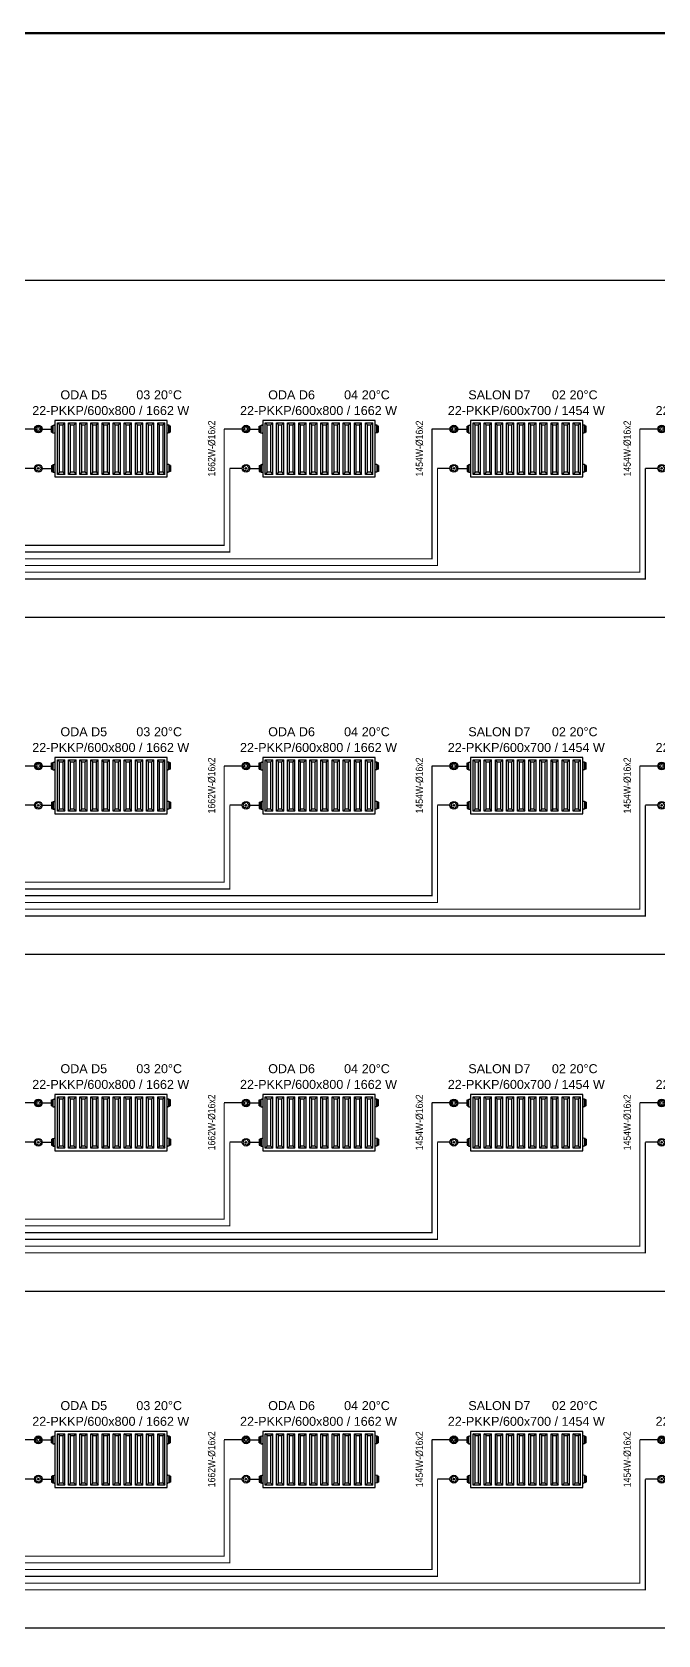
# Model space of a CAD drawing. Header units: centimetres. Extents: x -61 to 10101, y -10955 to 1521.
# Drawn here: x 6150 to 6707, y -3006 to -1579 of the extents above; entities that cross this region are included whole.
import ezdxf
from ezdxf.enums import TextEntityAlignment as Align

# ---------------------------------------------------------------- set-up
doc = ezdxf.new("R2010")
doc.units = ezdxf.units.CM
doc.linetypes.add('DASHED', pattern=[1.524, 1.27, -0.254])
doc.linetypes.add('ISITMA DONUS HATTI', pattern=[1.66, 1.57, -0.02, -0.07])
for name, color, linetype in [('MTY-ISITMA-DONUS-BORU', 30, 'ISITMA DONUS HATTI'), ('MTY-ISITMA-GIDIS-BORU', 10, 'Continuous'), ('MTY-RADYATÖR', 2, 'Continuous'), ('ROTAS-ISITMA-CAP', 41, 'Continuous'), ('ROTAS-ISITMA-DONUS', 30, 'DASHED'), ('ROTAS-ISITMA-GIDIS', 10, 'Continuous'), ('ROTAS-KAT-BANDI', 8, 'Continuous'), ('ROTAS-MASKE', 7, 'Continuous'), ('ROTAS-PAFTA', 7, 'Continuous'), ('ROTAS-RADYATOR', 2, 'Continuous')]:
    doc.layers.add(name, color=color, linetype=linetype)
doc.styles.add('MTYCAPLT', font='arial.ttf', dxfattribs={"width": 0.65, "height": 1})
doc.styles.add('ROTAS', font='arial.ttf')

# ---------------------------------------------------------------- blocks, each defined once
blk = doc.blocks.new('MTY-RADYATOR KOLON')
at = {"layer": 'MTY-ISITMA-DONUS-BORU'}
for p, q in [((11, 22.5), (0, 22.5)), ((17.9, 22.5), (26.3, 22.5))]:
    blk.add_line(p, q, dxfattribs=at)
at = {"layer": 'MTY-ISITMA-GIDIS-BORU'}
for p, q in [((11, 57.5), (-5, 57.5)), ((17.9, 57.5), (26.3, 57.5))]:
    blk.add_line(p, q, dxfattribs=at)
at = {"layer": 'MTY-RADYATÖR', "color": 15}
for p, q in [((11.7, 57.5), (12.5, 57.5)), ((12.3, 58.4), (11.9, 58.5)), ((12.8, 59.1), (12.5, 59.4)), ((13.4, 60), (13.6, 59.6)), ((14.5, 60.2), (14.5, 59.4)), ((15.5, 60), (15.3, 59.6)), ((16.1, 59.1), (16.4, 59.4)), ((17.2, 57.5), (16.4, 57.5)), ((16.6, 58.4), (17, 58.5)), ((26.3, 60.2), (27.2, 60.2)), ((26.3, 58.8), (26.3, 60.2)), ((26.3, 58.8), (27.2, 58.8)), ((26.3, 56.2), (26.3, 58.8)), ((27.2, 60.2), (27.2, 60.7)), ((27.2, 60.7), (27.8, 60.7)), ((27.2, 58.8), (27.2, 60.2)), ((27.2, 56.2), (27.2, 58.8)), ((27.8, 60.9), (28.8, 61)), ((27.8, 60.7), (27.8, 60.9)), ((27.8, 54.3), (27.8, 60.7)), ((31.6, 17.2), (31.6, 63)), ((31.6, 63), (38.2, 63)), ((33.4, 61.3), (31.6, 63)), ((33.4, 19), (33.4, 61.3)), ((33.4, 61.3), (36.5, 61.3)), ((36.5, 61.3), (38.2, 63)), ((36.5, 19), (36.5, 61.3)), ((38.2, 17.2), (38.2, 63)), ((41.5, 17.2), (41.5, 63)), ((43.3, 61.3), (41.5, 63)), ((41.5, 63), (48.1, 63)), ((43.3, 19), (43.3, 61.3)), ((43.3, 61.3), (46.4, 61.3)), ((46.4, 61.3), (48.1, 63)), ((46.4, 19), (46.4, 61.3)), ((48.1, 17.2), (48.1, 63)), ((51.5, 17.2), (51.5, 63)), ((53.2, 61.3), (51.5, 63)), ((51.5, 63), (58, 63)), ((53.2, 19), (53.2, 61.3)), ((53.2, 61.3), (56.3, 61.3)), ((56.3, 61.3), (58, 63)), ((56.3, 19), (56.3, 61.3)), ((58, 17.2), (58, 63)), ((61.4, 17.2), (61.4, 63)), ((61.4, 63), (67.9, 63)), ((63.1, 61.3), (61.4, 63)), ((63.1, 19), (63.1, 61.3)), ((63.1, 61.3), (66.2, 61.3)), ((66.2, 61.3), (67.9, 63)), ((66.2, 19), (66.2, 61.3)), ((67.9, 17.2), (67.9, 63)), ((71.3, 17.2), (71.3, 63)), ((71.3, 63), (77.8, 63)), ((73, 61.3), (71.3, 63)), ((73, 19), (73, 61.3)), ((73, 61.3), (76.1, 61.3)), ((76.1, 61.3), (77.8, 63)), ((76.1, 19), (76.1, 61.3)), ((77.8, 17.2), (77.8, 63)), ((81.2, 17.2), (81.2, 63)), ((81.2, 63), (87.7, 63)), ((82.9, 61.3), (81.2, 63)), ((82.9, 19), (82.9, 61.3)), ((82.9, 61.3), (86, 61.3)), ((86, 61.3), (87.7, 63)), ((86, 19), (86, 61.3)), ((87.7, 17.2), (87.7, 63)), ((91.1, 17.2), (91.1, 63)), ((91.1, 63), (97.6, 63)), ((92.8, 61.3), (91.1, 63)), ((92.8, 19), (92.8, 61.3)), ((92.8, 61.3), (95.9, 61.3)), ((95.9, 61.3), (97.6, 63)), ((95.9, 19), (95.9, 61.3)), ((97.6, 17.2), (97.6, 63)), ((101, 17.2), (101, 63)), ((101, 63), (107.5, 63)), ((102.7, 61.3), (101, 63)), ((102.7, 19), (102.7, 61.3)), ((102.7, 61.3), (105.8, 61.3)), ((105.8, 61.3), (107.5, 63)), ((105.8, 19), (105.8, 61.3)), ((107.5, 17.2), (107.5, 63)), ((110.9, 17.2), (110.9, 63)), ((110.9, 63), (117.4, 63)), ((112.6, 61.3), (110.9, 63)), ((112.6, 19), (112.6, 61.3)), ((112.6, 61.3), (115.7, 61.3)), ((115.7, 61.3), (117.4, 63)), ((115.7, 19), (115.7, 61.3)), ((117.4, 17.2), (117.4, 63)), ((120.8, 17.2), (120.8, 63)), ((120.8, 63), (127.3, 63)), ((122.5, 61.3), (120.8, 63)), ((122.5, 19), (122.5, 61.3)), ((122.5, 61.3), (125.6, 61.3)), ((125.6, 61.3), (127.3, 63)), ((125.6, 19), (125.6, 61.3)), ((127.3, 17.2), (127.3, 63)), ((130.8, 60.9), (129.8, 61)), ((130.8, 60.7), (130.8, 60.9)), ((130.8, 54.3), (130.8, 60.7)), ((131.4, 60.7), (130.8, 60.7)), ((131.4, 60.2), (131.4, 60.7)), ((132.3, 60.2), (131.4, 60.2)), ((131.4, 58.8), (131.4, 60.2)), ((132.3, 58.8), (131.4, 58.8)), ((131.4, 56.2), (131.4, 58.8)), ((132.3, 58.8), (132.3, 60.2)), ((132.3, 56.2), (132.3, 58.8)), ((12.3, 56.6), (11.9, 56.5)), ((12.8, 55.9), (12.5, 55.6)), ((13.4, 55), (13.6, 55.4)), ((14.5, 54.8), (14.5, 55.6)), ((15.5, 55), (15.3, 55.4)), ((16.1, 55.9), (16.4, 55.6)), ((16.6, 56.6), (17, 56.5)), ((26.3, 56.2), (27.2, 56.2)), ((26.3, 54.8), (26.3, 56.2)), ((26.3, 54.8), (27.2, 54.8)), ((27.2, 54.8), (27.2, 56.2)), ((27.2, 54.3), (27.2, 54.8)), ((27.2, 54.3), (27.8, 54.3)), ((27.8, 54.1), (27.8, 54.3)), ((27.8, 54.1), (28.8, 54)), ((130.8, 54.1), (129.8, 54)), ((131.4, 54.3), (130.8, 54.3)), ((130.8, 54.1), (130.8, 54.3)), ((132.3, 56.2), (131.4, 56.2)), ((131.4, 54.8), (131.4, 56.2)), ((132.3, 54.8), (131.4, 54.8)), ((131.4, 54.3), (131.4, 54.8)), ((132.3, 54.8), (132.3, 56.2)), ((15.2, 22.5), (13.8, 22.5)), ((26.3, 25.2), (27.2, 25.2)), ((26.3, 25.2), (26.3, 23.8)), ((26.3, 23.8), (27.2, 23.8)), ((26.3, 23.8), (26.3, 21.2)), ((26.3, 21.2), (27.2, 21.2)), ((26.3, 21.2), (26.3, 19.8)), ((26.3, 19.8), (27.2, 19.8)), ((27.2, 25.7), (27.8, 25.7)), ((27.2, 25.7), (27.2, 25.2)), ((27.2, 25.2), (27.2, 23.8)), ((27.2, 23.8), (27.2, 21.2)), ((27.2, 21.2), (27.2, 19.8)), ((27.2, 19.8), (27.2, 19.3)), ((27.2, 19.3), (27.8, 19.3)), ((27.8, 25.9), (28.8, 26)), ((27.8, 25.9), (27.8, 25.7)), ((27.8, 25.7), (27.8, 19.3)), ((27.8, 19.3), (27.8, 19.1)), ((27.8, 19.1), (28.8, 19)), ((33.4, 19), (31.6, 17.2)), ((38.2, 17.2), (31.6, 17.2)), ((36.5, 19), (33.4, 19)), ((36.5, 19), (38.2, 17.2)), ((43.3, 19), (41.5, 17.2)), ((48.1, 17.2), (41.5, 17.2)), ((46.4, 19), (43.3, 19)), ((46.4, 19), (48.1, 17.2)), ((53.2, 19), (51.5, 17.2)), ((58, 17.2), (51.5, 17.2)), ((56.3, 19), (53.2, 19)), ((56.3, 19), (58, 17.2)), ((63.1, 19), (61.4, 17.2)), ((67.9, 17.2), (61.4, 17.2)), ((66.2, 19), (63.1, 19)), ((66.2, 19), (67.9, 17.2)), ((73, 19), (71.3, 17.2)), ((77.8, 17.2), (71.3, 17.2)), ((76.1, 19), (73, 19)), ((76.1, 19), (77.8, 17.2)), ((82.9, 19), (81.2, 17.2)), ((87.7, 17.2), (81.2, 17.2)), ((86, 19), (82.9, 19)), ((86, 19), (87.7, 17.2)), ((92.8, 19), (91.1, 17.2)), ((97.6, 17.2), (91.1, 17.2)), ((95.9, 19), (92.8, 19)), ((95.9, 19), (97.6, 17.2)), ((102.7, 19), (101, 17.2)), ((107.5, 17.2), (101, 17.2)), ((105.8, 19), (102.7, 19)), ((105.8, 19), (107.5, 17.2)), ((112.6, 19), (110.9, 17.2)), ((117.4, 17.2), (110.9, 17.2)), ((115.7, 19), (112.6, 19)), ((115.7, 19), (117.4, 17.2)), ((122.5, 19), (120.8, 17.2)), ((127.3, 17.2), (120.8, 17.2)), ((125.6, 19), (122.5, 19)), ((125.6, 19), (127.3, 17.2)), ((130.8, 25.9), (129.8, 26)), ((130.8, 19.1), (129.8, 19)), ((130.8, 25.9), (130.8, 25.7)), ((130.8, 25.7), (130.8, 19.3)), ((131.4, 25.7), (130.8, 25.7)), ((130.8, 19.3), (130.8, 19.1)), ((131.4, 19.3), (130.8, 19.3)), ((131.4, 25.7), (131.4, 25.2)), ((132.3, 25.2), (131.4, 25.2)), ((131.4, 25.2), (131.4, 23.8)), ((132.3, 23.8), (131.4, 23.8)), ((131.4, 23.8), (131.4, 21.2)), ((132.3, 21.2), (131.4, 21.2)), ((131.4, 21.2), (131.4, 19.8)), ((132.3, 19.8), (131.4, 19.8)), ((131.4, 19.8), (131.4, 19.3)), ((132.3, 25.2), (132.3, 23.8)), ((132.3, 23.8), (132.3, 21.2)), ((132.3, 21.2), (132.3, 19.8))]:
    blk.add_line(p, q, dxfattribs=at)
blk.add_lwpolyline([(129.3, 65), (29.3, 65), (29.3, 15), (129.3, 15)], close=True, dxfattribs=at)
for centre, radius in [((14.5, 57.5), 3.45), ((14.5, 57.5), 2.72), ((14.5, 57.5), 1.41), ((14.5, 22.5), 3.45), ((14.5, 22.5), 0.697)]:
    blk.add_circle(centre, radius, dxfattribs=at)
for centre, radius, start, end in [((28.7, 61.6), 0.575, 274, 350), ((129.8, 61.6), 0.575, 190, 266), ((28.7, 53.4), 0.575, 10, 86), ((129.8, 53.4), 0.575, 94, 170), ((12.6, 23.9), 0.622, 108, 180), ((10.3, 22.5), 2.15, 320.2532, 39.7468), ((12.6, 21.1), 0.622, 180, 252), ((12.5, 28.5), 4.01, 267.9571, 308.0429), ((13.1, 18.2), 2.44, 37.6114, 106.3886), ((15.2, 24.7), 0.622, 36, 108), ((15.2, 20.3), 0.622, 252, 324), ((18.5, 25.4), 2.8, 186.5365, 245.4635), ((18.3, 19.7), 2.6, 112.1116, 175.8884), ((16.8, 22.5), 0.622, 324, 36), ((28.7, 26.6), 0.575, 274, 350), ((28.7, 18.4), 0.575, 10, 86), ((129.8, 26.6), 0.575, 190, 266), ((129.8, 18.4), 0.575, 94, 170)]:
    blk.add_arc(centre, radius, start, end, dxfattribs=at)
at = {"layer": 'MTY-RADYATÖR', "color": 2, "style": 'MTYCAPLT', "width": 0.65}
for tag, p, height in [('MAHAL_001', (63.5, 86), 10), ('RAD_001', (69.6, 72.5), 10), ('NO_001', (33.9, 42.2), 15), ('DERECE_001', (86.3, 32.4), 10)]:
    blk.add_attdef(tag, p, '', height=height, dxfattribs=at)

msp = doc.modelspace()

# ---------------------------------------------------------------- linework, layer by layer
at = {"layer": 'ROTAS-ISITMA-DONUS', "ltscale": 12, "const_width": 1}
for points in [[(5204, -1965), (5204, -2066), (6696, -2066), (6696, -1967.5)], [(5218, -1965), (5218, -2054), (6511, -2054), (6511, -1967.5)], [(5232, -1965), (5232, -2042), (6326, -2042), (6326, -1967.5)], [(5204, -2265), (5204, -2366), (6696, -2366), (6696, -2267.5)], [(5218, -2265), (5218, -2354), (6511, -2354), (6511, -2267.5)], [(5232, -2265), (5232, -2342), (6326, -2342), (6326, -2267.5)], [(5204, -2565), (5204, -2666), (6696, -2666), (6696, -2567.5)], [(5218, -2565), (5218, -2654), (6511, -2654), (6511, -2567.5)], [(5232, -2565), (5232, -2642), (6326, -2642), (6326, -2567.5)], [(5204, -2865), (5204, -2966), (6696, -2966), (6696, -2867.5)], [(5218, -2865), (5218, -2954), (6511, -2954), (6511, -2867.5)], [(5232, -2865), (5232, -2942), (6326, -2942), (6326, -2867.5)]]:
    msp.add_lwpolyline(points, dxfattribs=at)
at = {"layer": 'ROTAS-ISITMA-GIDIS', "const_width": 1}
for points in [[(5210, -1965), (5210, -2060), (6691, -2060), (6691, -1932.5)], [(5224, -1965), (5224, -2048), (6506, -2048), (6506, -1932.5)], [(5238, -1965), (5238, -2036), (6321, -2036), (6321, -1932.5)], [(5210, -2265), (5210, -2360), (6691, -2360), (6691, -2232.5)], [(5224, -2265), (5224, -2348), (6506, -2348), (6506, -2232.5)], [(5238, -2265), (5238, -2336), (6321, -2336), (6321, -2232.5)], [(5210, -2565), (5210, -2660), (6691, -2660), (6691, -2532.5)], [(5224, -2565), (5224, -2648), (6506, -2648), (6506, -2532.5)], [(5238, -2565), (5238, -2636), (6321, -2636), (6321, -2532.5)], [(5210, -2865), (5210, -2960), (6691, -2960), (6691, -2832.5)], [(5224, -2865), (5224, -2948), (6506, -2948), (6506, -2832.5)], [(5238, -2865), (5238, -2936), (6321, -2936), (6321, -2832.5)]]:
    msp.add_lwpolyline(points, dxfattribs=at)
at = {"layer": 'ROTAS-KAT-BANDI'}
for points in [[(2000, -1800), (7400, -1800)], [(2000, -2100), (7400, -2100)], [(2000, -2400), (7400, -2400)], [(2000, -2700), (7400, -2700)], [(2000, -3000), (7400, -3000)]]:
    msp.add_lwpolyline(points, dxfattribs=at)

# ---------------------------------------------------------------- block references
at = {"layer": 'ROTAS-RADYATOR'}
ref = msp.add_blockref('MTY-RADYATOR KOLON', (6696, -1990), dxfattribs=at)
ref.add_attrib('RAD_001', '22-PKKP/600x700 / 1454 W', dxfattribs={"layer": 'MTY-RADYATÖR', "color": 2, "height": 8, "style": 'MTYCAPLT'}).set_placement((6775, -1916), align=Align.MIDDLE_CENTER)
ref.add_attrib('NO_001', '02', dxfattribs={"layer": 'MTY-RADYATÖR', "color": 2, "height": 8, "style": 'MTYCAPLT'}).set_placement((6804, -1902), align=Align.MIDDLE_CENTER)
ref.add_attrib('DERECE_001', '20°C', dxfattribs={"layer": 'MTY-RADYATÖR', "color": 2, "height": 8, "style": 'MTYCAPLT'}).set_placement((6826, -1902), align=Align.MIDDLE_CENTER)
ref.add_attrib('MAHAL_001', 'SALON D8', dxfattribs={"layer": 'MTY-RADYATÖR', "color": 2, "height": 8, "style": 'MTYCAPLT'}).set_placement((6751, -1902), align=Align.MIDDLE_CENTER)
ref = msp.add_blockref('MTY-RADYATOR KOLON', (6696, -2290), dxfattribs=at)
ref.add_attrib('RAD_001', '22-PKKP/600x700 / 1454 W', dxfattribs={"layer": 'MTY-RADYATÖR', "color": 2, "height": 8, "style": 'MTYCAPLT'}).set_placement((6775, -2216), align=Align.MIDDLE_CENTER)
ref.add_attrib('NO_001', '02', dxfattribs={"layer": 'MTY-RADYATÖR', "color": 2, "height": 8, "style": 'MTYCAPLT'}).set_placement((6804, -2202), align=Align.MIDDLE_CENTER)
ref.add_attrib('DERECE_001', '20°C', dxfattribs={"layer": 'MTY-RADYATÖR', "color": 2, "height": 8, "style": 'MTYCAPLT'}).set_placement((6826, -2202), align=Align.MIDDLE_CENTER)
ref.add_attrib('MAHAL_001', 'SALON D8', dxfattribs={"layer": 'MTY-RADYATÖR', "color": 2, "height": 8, "style": 'MTYCAPLT'}).set_placement((6751, -2202), align=Align.MIDDLE_CENTER)
ref = msp.add_blockref('MTY-RADYATOR KOLON', (6696, -2590), dxfattribs=at)
ref.add_attrib('RAD_001', '22-PKKP/600x700 / 1454 W', dxfattribs={"layer": 'MTY-RADYATÖR', "color": 2, "height": 8, "style": 'MTYCAPLT'}).set_placement((6775, -2516), align=Align.MIDDLE_CENTER)
ref.add_attrib('NO_001', '02', dxfattribs={"layer": 'MTY-RADYATÖR', "color": 2, "height": 8, "style": 'MTYCAPLT'}).set_placement((6804, -2502), align=Align.MIDDLE_CENTER)
ref.add_attrib('DERECE_001', '20°C', dxfattribs={"layer": 'MTY-RADYATÖR', "color": 2, "height": 8, "style": 'MTYCAPLT'}).set_placement((6826, -2502), align=Align.MIDDLE_CENTER)
ref.add_attrib('MAHAL_001', 'SALON D8', dxfattribs={"layer": 'MTY-RADYATÖR', "color": 2, "height": 8, "style": 'MTYCAPLT'}).set_placement((6751, -2502), align=Align.MIDDLE_CENTER)
ref = msp.add_blockref('MTY-RADYATOR KOLON', (6696, -2890), dxfattribs=at)
ref.add_attrib('RAD_001', '22-PKKP/600x700 / 1454 W', dxfattribs={"layer": 'MTY-RADYATÖR', "color": 2, "height": 8, "style": 'MTYCAPLT'}).set_placement((6775, -2816), align=Align.MIDDLE_CENTER)
ref.add_attrib('NO_001', '02', dxfattribs={"layer": 'MTY-RADYATÖR', "color": 2, "height": 8, "style": 'MTYCAPLT'}).set_placement((6804, -2802), align=Align.MIDDLE_CENTER)
ref.add_attrib('DERECE_001', '20°C', dxfattribs={"layer": 'MTY-RADYATÖR', "color": 2, "height": 8, "style": 'MTYCAPLT'}).set_placement((6826, -2802), align=Align.MIDDLE_CENTER)
ref.add_attrib('MAHAL_001', 'SALON D8', dxfattribs={"layer": 'MTY-RADYATÖR', "color": 2, "height": 8, "style": 'MTYCAPLT'}).set_placement((6751, -2802), align=Align.MIDDLE_CENTER)

# ---------------------------------------------------------------- wipeouts: each hides what was drawn before it
for points in [[(6158.4, -1922), (6277.6, -1922), (6277.6, -1910), (6158.4, -1910)], [(6343.4, -1922), (6462.6, -1922), (6462.6, -1910), (6343.4, -1910)], [(6528.4, -1922), (6647.6, -1922), (6647.6, -1910), (6528.4, -1910)], [(6158.4, -2222), (6277.6, -2222), (6277.6, -2210), (6158.4, -2210)], [(6343.4, -2222), (6462.6, -2222), (6462.6, -2210), (6343.4, -2210)], [(6528.4, -2222), (6647.6, -2222), (6647.6, -2210), (6528.4, -2210)], [(6158.4, -2522), (6277.6, -2522), (6277.6, -2510), (6158.4, -2510)], [(6343.4, -2522), (6462.6, -2522), (6462.6, -2510), (6343.4, -2510)], [(6528.4, -2522), (6647.6, -2522), (6647.6, -2510), (6528.4, -2510)], [(6158.4, -2822), (6277.6, -2822), (6277.6, -2810), (6158.4, -2810)], [(6343.4, -2822), (6462.6, -2822), (6462.6, -2810), (6343.4, -2810)], [(6528.4, -2822), (6647.6, -2822), (6647.6, -2810), (6528.4, -2810)]]:
    msp.add_wipeout(points).dxf.layer = 'ROTAS-MASKE'

# ---------------------------------------------------------------- next in the draw order: wipeouts: each hides what was drawn before it
for points in [[(6177.6, -1908), (6210.4, -1908), (6210.4, -1896), (6177.6, -1896)], [(6240.2, -1908), (6253.8, -1908), (6253.8, -1896), (6240.2, -1896)], [(6362.6, -1908), (6395.4, -1908), (6395.4, -1896), (6362.6, -1896)], [(6425.2, -1908), (6438.8, -1908), (6438.8, -1896), (6425.2, -1896)], [(6542.8, -1908), (6585.2, -1908), (6585.2, -1896), (6542.8, -1896)], [(6610.2, -1908), (6623.8, -1908), (6623.8, -1896), (6610.2, -1896)], [(6686.6, -1971.2), (6686.6, -1931.5), (6676.9, -1931.5), (6676.9, -1971.2)], [(6177.6, -2208), (6210.4, -2208), (6210.4, -2196), (6177.6, -2196)], [(6240.2, -2208), (6253.8, -2208), (6253.8, -2196), (6240.2, -2196)], [(6362.6, -2208), (6395.4, -2208), (6395.4, -2196), (6362.6, -2196)], [(6425.2, -2208), (6438.8, -2208), (6438.8, -2196), (6425.2, -2196)], [(6542.8, -2208), (6585.2, -2208), (6585.2, -2196), (6542.8, -2196)], [(6610.2, -2208), (6623.8, -2208), (6623.8, -2196), (6610.2, -2196)], [(6686.6, -2271.2), (6686.6, -2231.5), (6676.9, -2231.5), (6676.9, -2271.2)], [(6177.6, -2508), (6210.4, -2508), (6210.4, -2496), (6177.6, -2496)], [(6240.2, -2508), (6253.8, -2508), (6253.8, -2496), (6240.2, -2496)], [(6362.6, -2508), (6395.4, -2508), (6395.4, -2496), (6362.6, -2496)], [(6425.2, -2508), (6438.8, -2508), (6438.8, -2496), (6425.2, -2496)], [(6542.8, -2508), (6585.2, -2508), (6585.2, -2496), (6542.8, -2496)], [(6610.2, -2508), (6623.8, -2508), (6623.8, -2496), (6610.2, -2496)], [(6686.6, -2571.2), (6686.6, -2531.5), (6676.9, -2531.5), (6676.9, -2571.2)], [(6177.6, -2808), (6210.4, -2808), (6210.4, -2796), (6177.6, -2796)], [(6240.2, -2808), (6253.8, -2808), (6253.8, -2796), (6240.2, -2796)], [(6362.6, -2808), (6395.4, -2808), (6395.4, -2796), (6362.6, -2796)], [(6425.2, -2808), (6438.8, -2808), (6438.8, -2796), (6425.2, -2796)], [(6542.8, -2808), (6585.2, -2808), (6585.2, -2796), (6542.8, -2796)], [(6610.2, -2808), (6623.8, -2808), (6623.8, -2796), (6610.2, -2796)], [(6686.6, -2871.2), (6686.6, -2831.5), (6676.9, -2831.5), (6676.9, -2871.2)]]:
    msp.add_wipeout(points).dxf.layer = 'ROTAS-MASKE'

# ---------------------------------------------------------------- next in the draw order: texts
at = {"layer": 'ROTAS-ISITMA-CAP', "style": 'ROTAS', "width": 0.85}
for p in [(6685, -1949.8), (6685, -2249.8), (6685, -2549.8), (6685, -2849.8)]:
    msp.add_text('1454W-Ø16x2', height=6.5, rotation=90, dxfattribs=at).set_placement(p, align=Align.BOTTOM_CENTER)

# ---------------------------------------------------------------- next in the draw order: wipeouts: each hides what was drawn before it
for points in [[(6257.4, -1908), (6280.6, -1908), (6280.6, -1896), (6257.4, -1896)], [(6442.4, -1908), (6465.6, -1908), (6465.6, -1896), (6442.4, -1896)], [(6627.4, -1908), (6650.6, -1908), (6650.6, -1896), (6627.4, -1896)], [(6257.4, -2208), (6280.6, -2208), (6280.6, -2196), (6257.4, -2196)], [(6442.4, -2208), (6465.6, -2208), (6465.6, -2196), (6442.4, -2196)], [(6627.4, -2208), (6650.6, -2208), (6650.6, -2196), (6627.4, -2196)], [(6257.4, -2508), (6280.6, -2508), (6280.6, -2496), (6257.4, -2496)], [(6442.4, -2508), (6465.6, -2508), (6465.6, -2496), (6442.4, -2496)], [(6627.4, -2508), (6650.6, -2508), (6650.6, -2496), (6627.4, -2496)], [(6257.4, -2808), (6280.6, -2808), (6280.6, -2796), (6257.4, -2796)], [(6442.4, -2808), (6465.6, -2808), (6465.6, -2796), (6442.4, -2796)], [(6627.4, -2808), (6650.6, -2808), (6650.6, -2796), (6627.4, -2796)]]:
    msp.add_wipeout(points).dxf.layer = 'ROTAS-MASKE'

# ---------------------------------------------------------------- next in the draw order: block references
at = {"layer": 'ROTAS-RADYATOR'}
ref = msp.add_blockref('MTY-RADYATOR KOLON', (6141, -1990), dxfattribs=at)
ref.add_attrib('RAD_001', '22-PKKP/600x800 / 1662 W', dxfattribs={"layer": 'MTY-RADYATÖR', "color": 2, "height": 8, "style": 'MTYCAPLT'}).set_placement((6220, -1916), align=Align.MIDDLE_CENTER)
ref.add_attrib('NO_001', '03', dxfattribs={"layer": 'MTY-RADYATÖR', "color": 2, "height": 8, "style": 'MTYCAPLT'}).set_placement((6249, -1902), align=Align.MIDDLE_CENTER)
ref.add_attrib('DERECE_001', '20°C', dxfattribs={"layer": 'MTY-RADYATÖR', "color": 2, "height": 8, "style": 'MTYCAPLT'}).set_placement((6271, -1902), align=Align.MIDDLE_CENTER)
ref.add_attrib('MAHAL_001', 'ODA D5', dxfattribs={"layer": 'MTY-RADYATÖR', "color": 2, "height": 8, "style": 'MTYCAPLT'}).set_placement((6196, -1902), align=Align.MIDDLE_CENTER)
ref = msp.add_blockref('MTY-RADYATOR KOLON', (6326, -1990), dxfattribs=at)
ref.add_attrib('RAD_001', '22-PKKP/600x800 / 1662 W', dxfattribs={"layer": 'MTY-RADYATÖR', "color": 2, "height": 8, "style": 'MTYCAPLT'}).set_placement((6405, -1916), align=Align.MIDDLE_CENTER)
ref.add_attrib('NO_001', '04', dxfattribs={"layer": 'MTY-RADYATÖR', "color": 2, "height": 8, "style": 'MTYCAPLT'}).set_placement((6434, -1902), align=Align.MIDDLE_CENTER)
ref.add_attrib('DERECE_001', '20°C', dxfattribs={"layer": 'MTY-RADYATÖR', "color": 2, "height": 8, "style": 'MTYCAPLT'}).set_placement((6456, -1902), align=Align.MIDDLE_CENTER)
ref.add_attrib('MAHAL_001', 'ODA D6', dxfattribs={"layer": 'MTY-RADYATÖR', "color": 2, "height": 8, "style": 'MTYCAPLT'}).set_placement((6381, -1902), align=Align.MIDDLE_CENTER)
ref = msp.add_blockref('MTY-RADYATOR KOLON', (6511, -1990), dxfattribs=at)
ref.add_attrib('RAD_001', '22-PKKP/600x700 / 1454 W', dxfattribs={"layer": 'MTY-RADYATÖR', "color": 2, "height": 8, "style": 'MTYCAPLT'}).set_placement((6590, -1916), align=Align.MIDDLE_CENTER)
ref.add_attrib('NO_001', '02', dxfattribs={"layer": 'MTY-RADYATÖR', "color": 2, "height": 8, "style": 'MTYCAPLT'}).set_placement((6619, -1902), align=Align.MIDDLE_CENTER)
ref.add_attrib('DERECE_001', '20°C', dxfattribs={"layer": 'MTY-RADYATÖR', "color": 2, "height": 8, "style": 'MTYCAPLT'}).set_placement((6641, -1902), align=Align.MIDDLE_CENTER)
ref.add_attrib('MAHAL_001', 'SALON D7', dxfattribs={"layer": 'MTY-RADYATÖR', "color": 2, "height": 8, "style": 'MTYCAPLT'}).set_placement((6566, -1902), align=Align.MIDDLE_CENTER)
ref = msp.add_blockref('MTY-RADYATOR KOLON', (6141, -2290), dxfattribs=at)
ref.add_attrib('RAD_001', '22-PKKP/600x800 / 1662 W', dxfattribs={"layer": 'MTY-RADYATÖR', "color": 2, "height": 8, "style": 'MTYCAPLT'}).set_placement((6220, -2216), align=Align.MIDDLE_CENTER)
ref.add_attrib('NO_001', '03', dxfattribs={"layer": 'MTY-RADYATÖR', "color": 2, "height": 8, "style": 'MTYCAPLT'}).set_placement((6249, -2202), align=Align.MIDDLE_CENTER)
ref.add_attrib('DERECE_001', '20°C', dxfattribs={"layer": 'MTY-RADYATÖR', "color": 2, "height": 8, "style": 'MTYCAPLT'}).set_placement((6271, -2202), align=Align.MIDDLE_CENTER)
ref.add_attrib('MAHAL_001', 'ODA D5', dxfattribs={"layer": 'MTY-RADYATÖR', "color": 2, "height": 8, "style": 'MTYCAPLT'}).set_placement((6196, -2202), align=Align.MIDDLE_CENTER)
ref = msp.add_blockref('MTY-RADYATOR KOLON', (6326, -2290), dxfattribs=at)
ref.add_attrib('RAD_001', '22-PKKP/600x800 / 1662 W', dxfattribs={"layer": 'MTY-RADYATÖR', "color": 2, "height": 8, "style": 'MTYCAPLT'}).set_placement((6405, -2216), align=Align.MIDDLE_CENTER)
ref.add_attrib('NO_001', '04', dxfattribs={"layer": 'MTY-RADYATÖR', "color": 2, "height": 8, "style": 'MTYCAPLT'}).set_placement((6434, -2202), align=Align.MIDDLE_CENTER)
ref.add_attrib('DERECE_001', '20°C', dxfattribs={"layer": 'MTY-RADYATÖR', "color": 2, "height": 8, "style": 'MTYCAPLT'}).set_placement((6456, -2202), align=Align.MIDDLE_CENTER)
ref.add_attrib('MAHAL_001', 'ODA D6', dxfattribs={"layer": 'MTY-RADYATÖR', "color": 2, "height": 8, "style": 'MTYCAPLT'}).set_placement((6381, -2202), align=Align.MIDDLE_CENTER)
ref = msp.add_blockref('MTY-RADYATOR KOLON', (6511, -2290), dxfattribs=at)
ref.add_attrib('RAD_001', '22-PKKP/600x700 / 1454 W', dxfattribs={"layer": 'MTY-RADYATÖR', "color": 2, "height": 8, "style": 'MTYCAPLT'}).set_placement((6590, -2216), align=Align.MIDDLE_CENTER)
ref.add_attrib('NO_001', '02', dxfattribs={"layer": 'MTY-RADYATÖR', "color": 2, "height": 8, "style": 'MTYCAPLT'}).set_placement((6619, -2202), align=Align.MIDDLE_CENTER)
ref.add_attrib('DERECE_001', '20°C', dxfattribs={"layer": 'MTY-RADYATÖR', "color": 2, "height": 8, "style": 'MTYCAPLT'}).set_placement((6641, -2202), align=Align.MIDDLE_CENTER)
ref.add_attrib('MAHAL_001', 'SALON D7', dxfattribs={"layer": 'MTY-RADYATÖR', "color": 2, "height": 8, "style": 'MTYCAPLT'}).set_placement((6566, -2202), align=Align.MIDDLE_CENTER)
ref = msp.add_blockref('MTY-RADYATOR KOLON', (6141, -2590), dxfattribs=at)
ref.add_attrib('RAD_001', '22-PKKP/600x800 / 1662 W', dxfattribs={"layer": 'MTY-RADYATÖR', "color": 2, "height": 8, "style": 'MTYCAPLT'}).set_placement((6220, -2516), align=Align.MIDDLE_CENTER)
ref.add_attrib('NO_001', '03', dxfattribs={"layer": 'MTY-RADYATÖR', "color": 2, "height": 8, "style": 'MTYCAPLT'}).set_placement((6249, -2502), align=Align.MIDDLE_CENTER)
ref.add_attrib('DERECE_001', '20°C', dxfattribs={"layer": 'MTY-RADYATÖR', "color": 2, "height": 8, "style": 'MTYCAPLT'}).set_placement((6271, -2502), align=Align.MIDDLE_CENTER)
ref.add_attrib('MAHAL_001', 'ODA D5', dxfattribs={"layer": 'MTY-RADYATÖR', "color": 2, "height": 8, "style": 'MTYCAPLT'}).set_placement((6196, -2502), align=Align.MIDDLE_CENTER)
ref = msp.add_blockref('MTY-RADYATOR KOLON', (6326, -2590), dxfattribs=at)
ref.add_attrib('RAD_001', '22-PKKP/600x800 / 1662 W', dxfattribs={"layer": 'MTY-RADYATÖR', "color": 2, "height": 8, "style": 'MTYCAPLT'}).set_placement((6405, -2516), align=Align.MIDDLE_CENTER)
ref.add_attrib('NO_001', '04', dxfattribs={"layer": 'MTY-RADYATÖR', "color": 2, "height": 8, "style": 'MTYCAPLT'}).set_placement((6434, -2502), align=Align.MIDDLE_CENTER)
ref.add_attrib('DERECE_001', '20°C', dxfattribs={"layer": 'MTY-RADYATÖR', "color": 2, "height": 8, "style": 'MTYCAPLT'}).set_placement((6456, -2502), align=Align.MIDDLE_CENTER)
ref.add_attrib('MAHAL_001', 'ODA D6', dxfattribs={"layer": 'MTY-RADYATÖR', "color": 2, "height": 8, "style": 'MTYCAPLT'}).set_placement((6381, -2502), align=Align.MIDDLE_CENTER)
ref = msp.add_blockref('MTY-RADYATOR KOLON', (6511, -2590), dxfattribs=at)
ref.add_attrib('RAD_001', '22-PKKP/600x700 / 1454 W', dxfattribs={"layer": 'MTY-RADYATÖR', "color": 2, "height": 8, "style": 'MTYCAPLT'}).set_placement((6590, -2516), align=Align.MIDDLE_CENTER)
ref.add_attrib('NO_001', '02', dxfattribs={"layer": 'MTY-RADYATÖR', "color": 2, "height": 8, "style": 'MTYCAPLT'}).set_placement((6619, -2502), align=Align.MIDDLE_CENTER)
ref.add_attrib('DERECE_001', '20°C', dxfattribs={"layer": 'MTY-RADYATÖR', "color": 2, "height": 8, "style": 'MTYCAPLT'}).set_placement((6641, -2502), align=Align.MIDDLE_CENTER)
ref.add_attrib('MAHAL_001', 'SALON D7', dxfattribs={"layer": 'MTY-RADYATÖR', "color": 2, "height": 8, "style": 'MTYCAPLT'}).set_placement((6566, -2502), align=Align.MIDDLE_CENTER)
ref = msp.add_blockref('MTY-RADYATOR KOLON', (6141, -2890), dxfattribs=at)
ref.add_attrib('RAD_001', '22-PKKP/600x800 / 1662 W', dxfattribs={"layer": 'MTY-RADYATÖR', "color": 2, "height": 8, "style": 'MTYCAPLT'}).set_placement((6220, -2816), align=Align.MIDDLE_CENTER)
ref.add_attrib('NO_001', '03', dxfattribs={"layer": 'MTY-RADYATÖR', "color": 2, "height": 8, "style": 'MTYCAPLT'}).set_placement((6249, -2802), align=Align.MIDDLE_CENTER)
ref.add_attrib('DERECE_001', '20°C', dxfattribs={"layer": 'MTY-RADYATÖR', "color": 2, "height": 8, "style": 'MTYCAPLT'}).set_placement((6271, -2802), align=Align.MIDDLE_CENTER)
ref.add_attrib('MAHAL_001', 'ODA D5', dxfattribs={"layer": 'MTY-RADYATÖR', "color": 2, "height": 8, "style": 'MTYCAPLT'}).set_placement((6196, -2802), align=Align.MIDDLE_CENTER)
ref = msp.add_blockref('MTY-RADYATOR KOLON', (6326, -2890), dxfattribs=at)
ref.add_attrib('RAD_001', '22-PKKP/600x800 / 1662 W', dxfattribs={"layer": 'MTY-RADYATÖR', "color": 2, "height": 8, "style": 'MTYCAPLT'}).set_placement((6405, -2816), align=Align.MIDDLE_CENTER)
ref.add_attrib('NO_001', '04', dxfattribs={"layer": 'MTY-RADYATÖR', "color": 2, "height": 8, "style": 'MTYCAPLT'}).set_placement((6434, -2802), align=Align.MIDDLE_CENTER)
ref.add_attrib('DERECE_001', '20°C', dxfattribs={"layer": 'MTY-RADYATÖR', "color": 2, "height": 8, "style": 'MTYCAPLT'}).set_placement((6456, -2802), align=Align.MIDDLE_CENTER)
ref.add_attrib('MAHAL_001', 'ODA D6', dxfattribs={"layer": 'MTY-RADYATÖR', "color": 2, "height": 8, "style": 'MTYCAPLT'}).set_placement((6381, -2802), align=Align.MIDDLE_CENTER)
ref = msp.add_blockref('MTY-RADYATOR KOLON', (6511, -2890), dxfattribs=at)
ref.add_attrib('RAD_001', '22-PKKP/600x700 / 1454 W', dxfattribs={"layer": 'MTY-RADYATÖR', "color": 2, "height": 8, "style": 'MTYCAPLT'}).set_placement((6590, -2816), align=Align.MIDDLE_CENTER)
ref.add_attrib('NO_001', '02', dxfattribs={"layer": 'MTY-RADYATÖR', "color": 2, "height": 8, "style": 'MTYCAPLT'}).set_placement((6619, -2802), align=Align.MIDDLE_CENTER)
ref.add_attrib('DERECE_001', '20°C', dxfattribs={"layer": 'MTY-RADYATÖR', "color": 2, "height": 8, "style": 'MTYCAPLT'}).set_placement((6641, -2802), align=Align.MIDDLE_CENTER)
ref.add_attrib('MAHAL_001', 'SALON D7', dxfattribs={"layer": 'MTY-RADYATÖR', "color": 2, "height": 8, "style": 'MTYCAPLT'}).set_placement((6566, -2802), align=Align.MIDDLE_CENTER)

# ---------------------------------------------------------------- next in the draw order: wipeouts: each hides what was drawn before it
for points in [[(6316.6, -1971.2), (6316.6, -1931.5), (6306.9, -1931.5), (6306.9, -1971.2)], [(6501.6, -1971.2), (6501.6, -1931.5), (6491.9, -1931.5), (6491.9, -1971.2)], [(6316.6, -2271.2), (6316.6, -2231.5), (6306.9, -2231.5), (6306.9, -2271.2)], [(6501.6, -2271.2), (6501.6, -2231.5), (6491.9, -2231.5), (6491.9, -2271.2)], [(6316.6, -2571.2), (6316.6, -2531.5), (6306.9, -2531.5), (6306.9, -2571.2)], [(6501.6, -2571.2), (6501.6, -2531.5), (6491.9, -2531.5), (6491.9, -2571.2)], [(6316.6, -2871.2), (6316.6, -2831.5), (6306.9, -2831.5), (6306.9, -2871.2)], [(6501.6, -2871.2), (6501.6, -2831.5), (6491.9, -2831.5), (6491.9, -2871.2)]]:
    msp.add_wipeout(points).dxf.layer = 'ROTAS-MASKE'

# ---------------------------------------------------------------- next in the draw order: linework, layer by layer
at = {"layer": 'ROTAS-PAFTA', "const_width": 2}
msp.add_lwpolyline([(1940, -4460), (10000, -4460), (10000, -1580), (1940, -1580)], close=True, dxfattribs=at)

# ---------------------------------------------------------------- next in the draw order: texts
at = {"layer": 'ROTAS-ISITMA-CAP', "style": 'ROTAS', "width": 0.85}
for s, p in [('1662W-Ø16x2', (6315, -1949.8)), ('1454W-Ø16x2', (6500, -1949.8)), ('1662W-Ø16x2', (6315, -2249.8)), ('1454W-Ø16x2', (6500, -2249.8)), ('1662W-Ø16x2', (6315, -2549.8)), ('1454W-Ø16x2', (6500, -2549.8)), ('1662W-Ø16x2', (6315, -2849.8)), ('1454W-Ø16x2', (6500, -2849.8))]:
    msp.add_text(s, height=6.5, rotation=90, dxfattribs=at).set_placement(p, align=Align.BOTTOM_CENTER)

doc.saveas('drawing.dxf')
